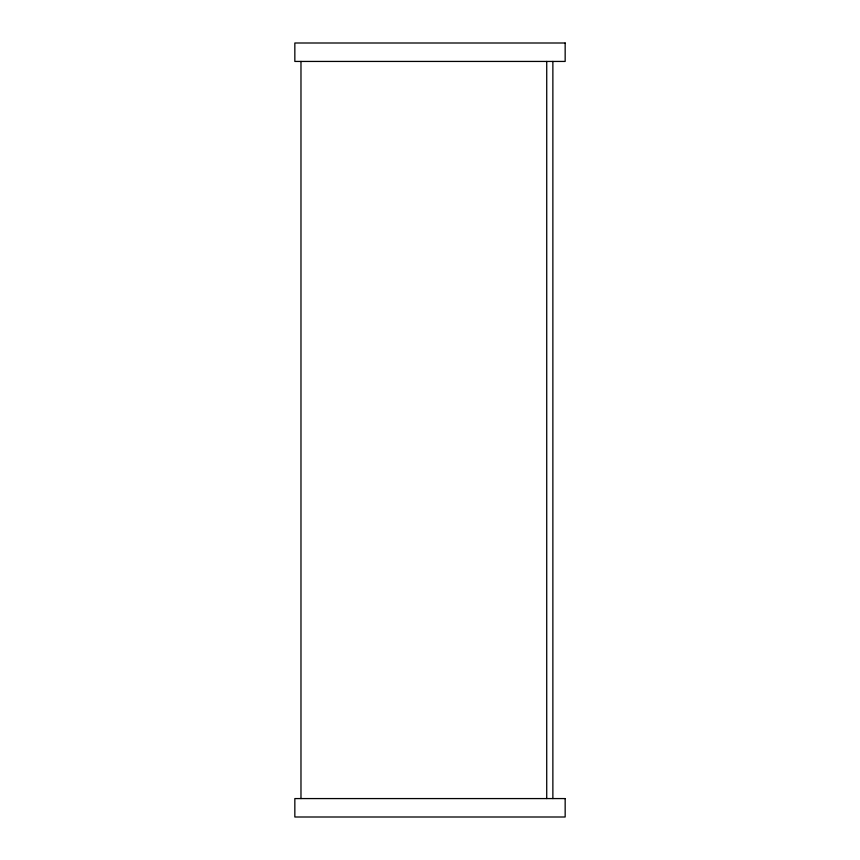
<?xml version="1.0" encoding="UTF-8"?>
<svg xmlns="http://www.w3.org/2000/svg" width="860" height="860" viewBox="0 0 860 860"><rect width="100%" height="100%" fill="white"/><g stroke="black" fill="none" stroke-linecap="round" stroke-linejoin="round"><path stroke-width="1.29" d="M552.872 61.436L552.872 798.564M546.734 61.436L546.723 798.564M300.978 61.436L300.978 798.564M565.16 43L294.84 43L294.84 61.436L565.16 61.436L565.16 43M565.16 798.574L294.84 798.574L294.84 817L565.16 817L565.16 798.564"/></g></svg>
